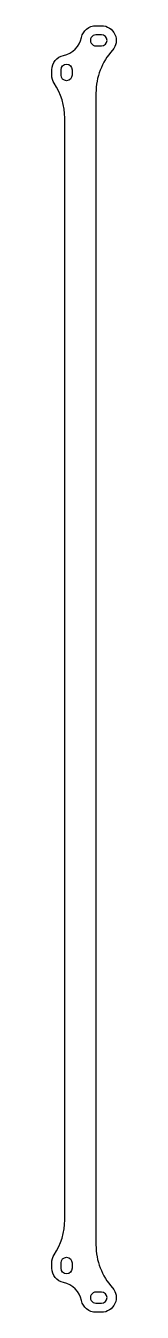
# Model space of a CAD drawing. Header units: millimetres. Extents: x 168 to 185, y -176 to 176.
import ezdxf

# ---------------------------------------------------------------- set-up
doc = ezdxf.new("R2010")
doc.units = ezdxf.units.MM
doc.layers.get('0').update_dxf_attribs({"linetype": 'CONTINUOUS'})

msp = doc.modelspace()

# ---------------------------------------------------------------- linework, layer by layer
for p, q in [((181.04, 173.04), (179.54, 173.04)), ((179.54, 170.04), (181.04, 170.04)), ((181.04, -170.04), (179.54, -170.04)), ((179.54, -173.04), (181.04, -173.04))]:
    msp.add_line(p, q)
for points in [[(168.19, 159.85, -0.146122), (167.54, 162.04, 0.000872), (167.54, 163.53, -0.356493), (170.73, 167.45, 0.299854), (175.62, 172.34, -0.356455), (179.54, 175.54, 0.000805), (181.03, 175.54, -0.649431), (184.01, 168.86, 0.184936), (179.54, 157.17), (179.54, -157.17, 0.184936), (184.01, -168.86, -0.649431), (181.03, -175.54, 0.000805), (179.54, -175.54, -0.356455), (175.62, -172.34, 0.299854), (170.73, -167.45, -0.356493), (167.54, -163.53, 0.000872), (167.54, -162.04, -0.146122), (168.19, -159.85, 0.145677), (171.04, -150.28), (171.04, 0), (171.04, 150.28, 0.145677)], [(173.04, 163.54), (173.04, 162.04, -1), (170.04, 162.04), (170.04, 163.54, -1)], [(173.04, -162.04), (173.04, -163.54, -1), (170.04, -163.54), (170.04, -162.04, -1)]]:
    msp.add_lwpolyline(points, format="xyb", close=True)
for centre, start, end in [((179.54, 171.54), 90.0007, 270.0007), ((181.04, 171.54), -89.9993, 90.0007), ((179.54, -171.54), 89.9993, 269.9993), ((181.04, -171.54), -90.0007, 89.9993)]:
    msp.add_arc(centre, 1.5, start, end)

doc.saveas('drawing.dxf')
